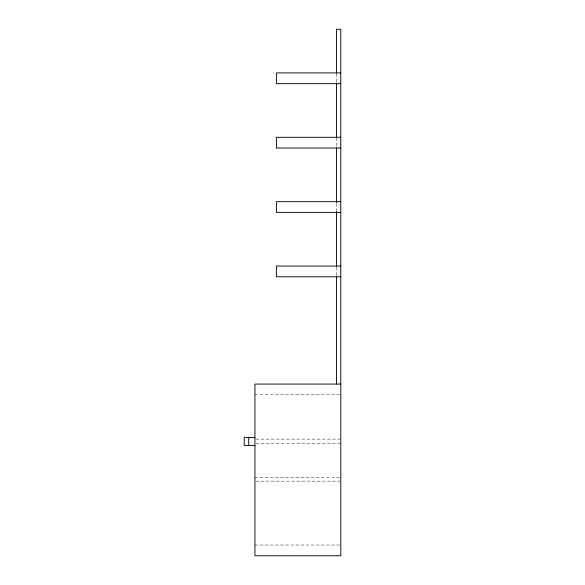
<?xml version="1.0" encoding="UTF-8"?>
<svg xmlns="http://www.w3.org/2000/svg" width="585" height="585" viewBox="0 0 585 585"><rect width="100%" height="100%" fill="white"/><g stroke="black" fill="none" stroke-linecap="round" stroke-linejoin="round"><path stroke-width="0.44" stroke-dasharray="2.92 2.19" d="M254.943 394.809L340.784 394.809M255.857 439.13L339.87 439.13M255.857 443.408L339.87 443.408M254.943 477.323L340.784 477.323M255.857 481.162L339.87 481.162M254.943 545.023L339.87 545.023M336.492 73.944L336.492 83.07M336.492 137.797L336.492 146.915M336.492 203.47L336.492 211.682M336.492 267.323L336.492 275.528"/><path stroke-width="0.88" d="M340.784 72.92L276.405 72.92L276.405 83.648L340.784 83.648M340.784 137.299L276.405 137.299L276.405 148.027L340.784 148.027M340.784 201.671L276.405 201.671L276.405 212.406L340.784 212.406M340.784 266.051L276.405 266.051L276.405 276.778L340.784 276.778M340.784 384.074L254.943 384.074L254.943 555.75L340.784 555.75L340.784 29.25L336.492 29.25L336.492 73.03M254.943 437.426L244.216 437.426L244.216 445.448L254.943 445.448M336.492 83.07L336.492 137.797M336.492 147.829L336.492 202.556M336.492 211.682L336.492 266.409M336.492 276.442L336.492 384.074M248.705 437.426L248.705 445.448"/></g></svg>
